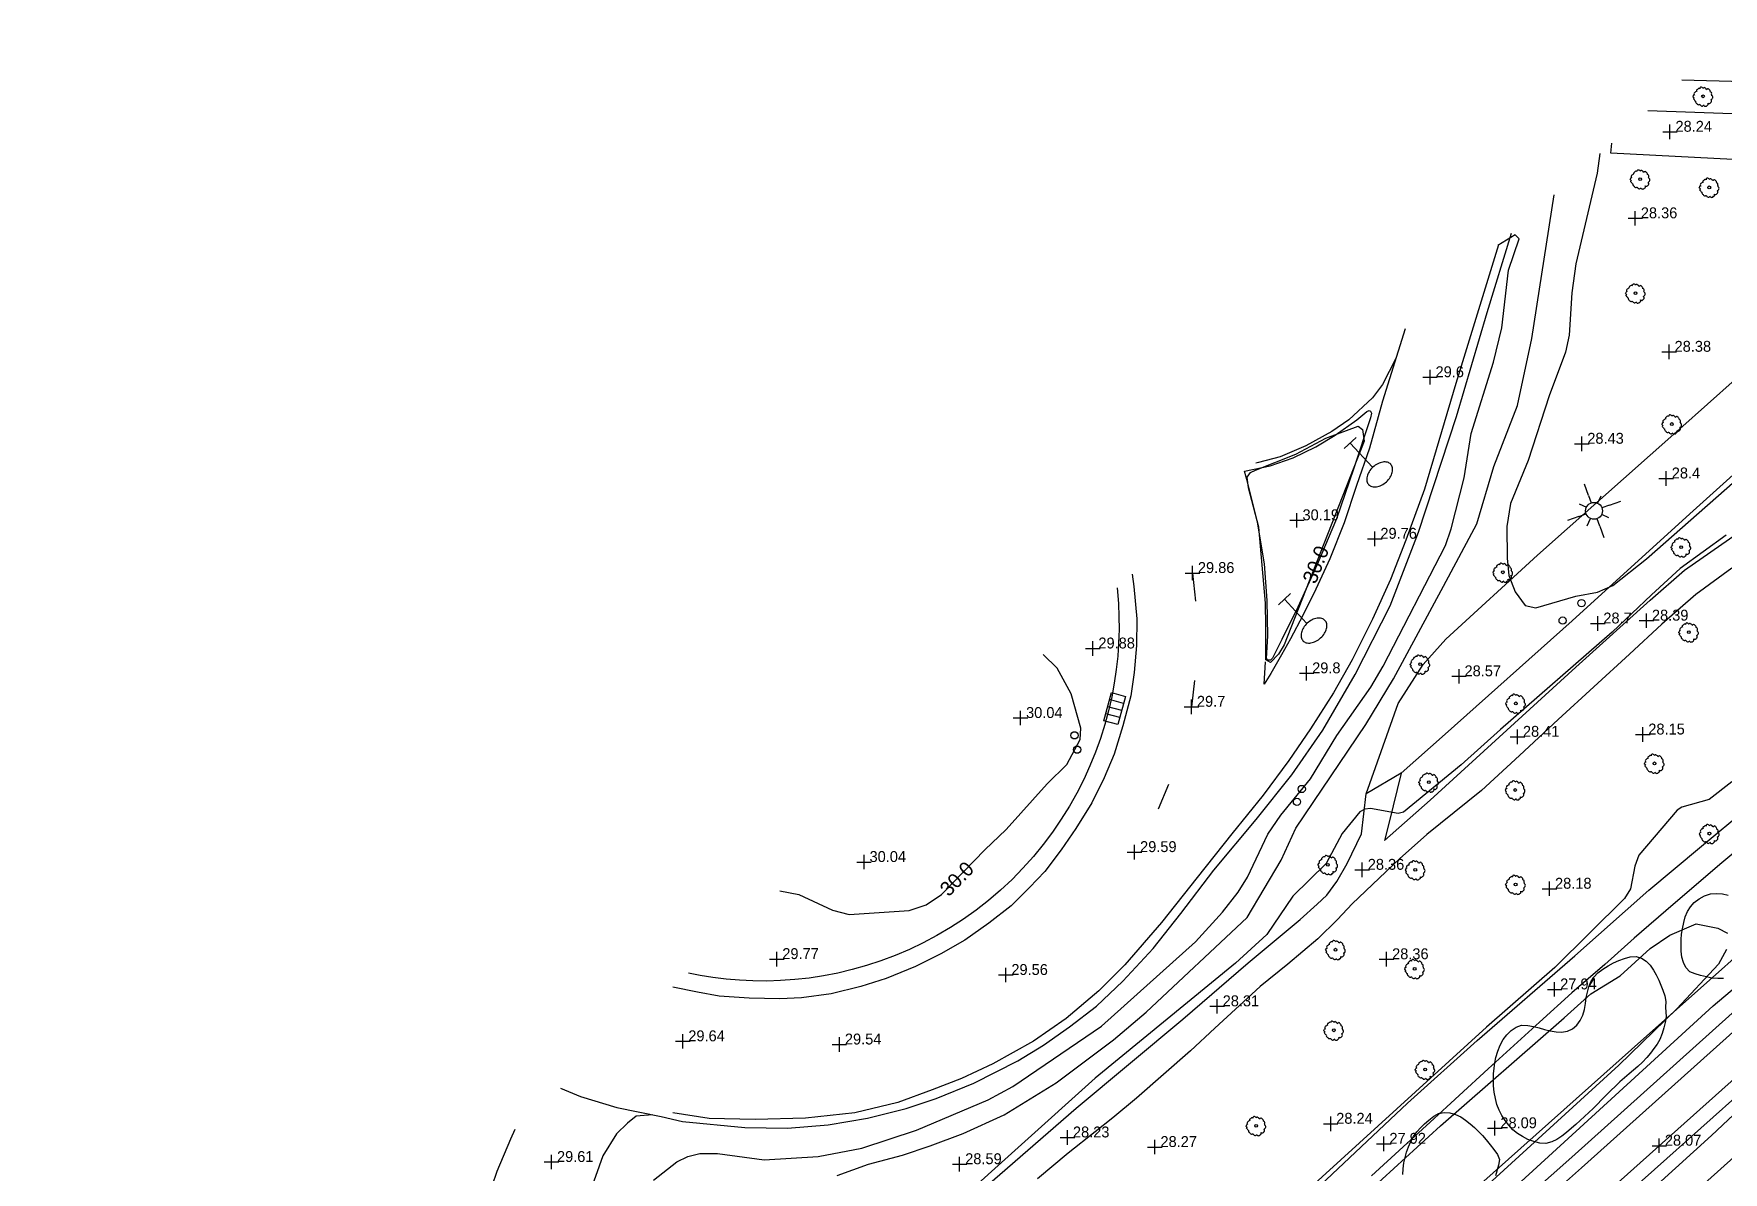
# Model space of a CAD drawing. Extents: x 471511 to 473316, y 4381952 to 4383346.
# Drawn here: x 471870.6 to 471986.8, y 4382376.2 to 4382454.5 of the extents above; entities that cross this region are included whole.
import ezdxf
from ezdxf.enums import TextEntityAlignment as Align

# ---------------------------------------------------------------- set-up
doc = ezdxf.new("R2010")
doc.units = 0
doc.header["$LTSCALE"] = 4
doc.header["$MEASUREMENT"] = 0
doc.header["$PDMODE"] = 2
doc.header["$PDSIZE"] = 0.5
doc.layers.get('0').update_dxf_attribs({"linetype": 'CONTINUOUS'})
for name, color, linetype in [('100', 31, 'CONTINUOUS'), ('101', 34, 'CONTINUOUS'), ('200', 242, 'CONTINUOUS'), ('206', 252, 'CONTINUOUS'), ('222', 7, 'CONTINUOUS'), ('290', 253, 'CONTINUOUS'), ('410', 201, 'CONTINUOUS'), ('411', 12, 'CONTINUOUS'), ('505', 60, 'CONTINUOUS'), ('7101', 7, 'CONTINUOUS'), ('7107', 41, 'CONTINUOUS'), ('7400', 2, 'CONTINUOUS'), ('7403', 1, 'CONTINUOUS'), ('7435', 7, 'CONTINUOUS'), ('7440', 7, 'CONTINUOUS'), ('7515', 53, 'CONTINUOUS')]:
    doc.layers.add(name, color=color, linetype=linetype)

# ---------------------------------------------------------------- blocks, each defined once
blk = doc.blocks.new('ARBOL')
at = {"color": 3}
for p, q in [((-1.26, 0.07), (-1.27, -0.01)), ((-1.23, 0.15), (-1.26, 0.07)), ((-1.17, 0.24), (-1.23, 0.15)), ((-1.18, 0.48), (-1.21, 0.39)), ((-1.21, 0.39), (-1.2, 0.31)), ((-1.2, 0.31), (-1.16, 0.22)), ((-1.11, 0.55), (-1.18, 0.48)), ((-1.03, 0.59), (-1.11, 0.55)), ((-1.01, 0.67), (-1.03, 0.59)), ((-0.96, 0.76), (-1.01, 0.67)), ((-0.92, 0.97), (-0.96, 0.88)), ((-0.96, 0.88), (-0.96, 0.7)), ((-0.85, 1.04), (-0.92, 0.97)), ((-0.77, 1.08), (-0.85, 1.04)), ((-0.7, 1.09), (-0.77, 1.08)), ((-0.5, 1.09), (-0.7, 1.09)), ((-0.49, 1.11), (-0.5, 1.08)), ((-0.46, 1.23), (-0.49, 1.11)), ((-0.38, 1.32), (-0.46, 1.23)), ((-0.31, 1.35), (-0.38, 1.32)), ((-0.23, 1.36), (-0.31, 1.35)), ((-0.11, 1.36), (-0.23, 1.36)), ((0, 1.35), (-0.11, 1.36)), ((0.07, 1.26), (0, 1.35)), ((0.12, 1.18), (0.07, 1.26)), ((0.17, 1.25), (0.12, 1.16)), ((0.12, 1.16), (0.12, 1.16)), ((0.24, 1.31), (0.17, 1.25)), ((0.32, 1.32), (0.24, 1.31)), ((0.39, 1.31), (0.32, 1.32)), ((0.55, 1.31), (0.39, 1.31)), ((0.62, 1.26), (0.55, 1.31)), ((0.7, 1.22), (0.62, 1.26)), ((0.76, 1.14), (0.7, 1.22)), ((0.77, 0.97), (0.7, 0.98)), ((0.77, 1.05), (0.76, 1.14)), ((0.77, 0.97), (0.77, 1.05)), ((0.86, 0.95), (0.77, 0.97)), ((0.96, 0.93), (0.86, 0.95)), ((1.03, 0.87), (0.96, 0.93)), ((1.07, 0.79), (1.03, 0.87)), ((1.08, 0.7), (1.07, 0.79)), ((1.1, 0.49), (1.07, 0.51)), ((1.08, 0.6), (1.08, 0.7)), ((1.09, 0.52), (1.08, 0.6)), ((1.17, 0.48), (1.1, 0.49)), ((1.25, 0.41), (1.17, 0.48)), ((1.29, 0.32), (1.25, 0.41)), ((1.3, 0.24), (1.29, 0.32)), ((1.3, 0.15), (1.3, 0.24)), ((1.31, 0.06), (1.3, 0.15)), ((1.31, -0.03), (1.31, 0.06)), ((-1.27, -0.01), (-1.26, -0.13)), ((-1.26, -0.13), (-1.26, -0.21)), ((-1.26, -0.21), (-1.23, -0.3)), ((-1.23, -0.3), (-1.16, -0.32)), ((-1.16, -0.32), (-1.08, -0.34)), ((-1.08, -0.34), (-1.01, -0.35)), ((-1.01, -0.35), (-0.95, -0.35)), ((-0.96, -0.38), (-1.01, -0.49)), ((-1.01, -0.49), (-1, -0.58)), ((-1, -0.58), (-0.96, -0.66)), ((-0.96, -0.66), (-0.96, -0.74)), ((-0.96, -0.74), (-0.88, -0.8)), ((-0.88, -0.8), (-0.8, -0.81)), ((-0.8, -0.81), (-0.72, -0.81)), ((-0.76, -0.81), (-0.75, -0.9)), ((-0.75, -0.9), (-0.73, -0.98)), ((-0.73, -0.98), (-0.68, -1.07)), ((-0.68, -1.07), (-0.61, -1.15)), ((-0.61, -1.15), (-0.53, -1.14)), ((-0.53, -1.14), (-0.45, -1.12)), ((-0.45, -1.12), (-0.37, -1.07)), ((-0.37, -1.05), (-0.37, -1.15)), ((-0.37, -1.15), (-0.27, -1.21)), ((-0.27, -1.21), (-0.19, -1.22)), ((-0.19, -1.22), (-0.07, -1.22)), ((-0.07, -1.22), (0.01, -1.25)), ((0.01, -1.25), (0.08, -1.22)), ((0.08, -1.22), (0.16, -1.16)), ((0.16, -1.16), (0.18, -1.08)), ((0.18, -1.11), (0.25, -1.15)), ((0.25, -1.15), (0.32, -1.16)), ((0.32, -1.16), (0.4, -1.16)), ((0.4, -1.16), (0.47, -1.18)), ((0.47, -1.18), (0.55, -1.16)), ((0.55, -1.16), (0.62, -1.14)), ((0.62, -1.14), (0.7, -1.09)), ((0.7, -1.09), (0.75, -0.93)), ((0.78, -0.99), (0.74, -0.96)), ((0.85, -0.98), (0.78, -0.99)), ((0.93, -0.93), (0.85, -0.98)), ((1.02, -0.92), (0.93, -0.93)), ((1.06, -0.69), (0.98, -0.69)), ((1.06, -0.85), (1.02, -0.92)), ((1.03, -0.69), (1.05, -0.77)), ((1.05, -0.77), (1.06, -0.85)), ((1.13, -0.65), (1.06, -0.69)), ((1.2, -0.61), (1.13, -0.65)), ((1.2, -0.21), (1.27, -0.14)), ((1.2, -0.6), (1.21, -0.59)), ((1.22, -0.31), (1.21, -0.23)), ((1.21, -0.41), (1.22, -0.31)), ((1.21, -0.51), (1.21, -0.41)), ((1.21, -0.59), (1.21, -0.51)), ((1.27, -0.14), (1.31, -0.03))]:
    blk.add_line(p, q, dxfattribs=at)
at = {"color": 25}
blk.add_circle((0, 0), 0.19, dxfattribs=at)
blk = doc.blocks.new('FAROLA')
at = {"color": 7}
for p, q in [((0.43, 1.04), (0.75, 1.8)), ((-1.04, 0.43), (-1.8, 0.75)), ((-1.04, 0.43), (-0.54, 0.22)), ((-0.43, 1.04), (-0.22, 0.54)), ((0.43, 1.04), (0.22, 0.54)), ((1.04, 0.43), (0.54, 0.22)), ((-1.04, -0.43), (-0.54, -0.22)), ((-0.43, -1.04), (-0.75, -1.8)), ((-0.43, -1.04), (-0.22, -0.54)), ((0.43, -1.04), (0.22, -0.54)), ((1.04, -0.43), (0.54, -0.22)), ((1.04, -0.43), (1.8, -0.75))]:
    blk.add_line(p, q, dxfattribs=at)
blk.add_circle((0, 0), 0.58, dxfattribs=at)
blk = doc.blocks.new('MOJON')
blk.add_circle((0, 0), 0.25)
blk = doc.blocks.new('REJILLA')
at = {"color": 7}
for p, q in [((-0.5, 0.5), (-0.5, -0.5)), ((0.01, 0.5), (0.01, -0.5)), ((0.51, 0.5), (0.51, -0.5))]:
    blk.add_line(p, q, dxfattribs=at)
blk.add_lwpolyline([(-1, -0.5), (-1, 0.5), (1, 0.5), (1, -0.5)], close=True, dxfattribs=at)
blk = doc.blocks.new('STRAFIC')
at = {"color": 1}
blk.add_lwpolyline([(-0.03, 3.64, 0.07), (-0.44, 3.59, 0.08), (-0.76, 3.44, 0.11), (-0.99, 3.21, 0.14), (-1.06, 2.96, 0.14), (-0.99, 2.71, 0.11), (-0.76, 2.48, 0.08), (-0.44, 2.33, 0.07), (-0.03, 2.28, 0.07), (0.38, 2.33, 0.08), (0.7, 2.48, 0.11), (0.93, 2.71, 0.14), (1, 2.96, 0.14), (0.93, 3.21, 0.11), (0.7, 3.44, 0.08), (0.38, 3.59, 0.07)], format="xyb", close=True, dxfattribs=at)
for points in [[(0, 0), (0, 2.25)], [(-0.56, 0), (0.56, 0)]]:
    blk.add_lwpolyline(points, dxfattribs=at)
blk = doc.blocks.new('COTA')
at = {"color": 7}
blk.add_point((0, 0), dxfattribs=at)

msp = doc.modelspace()

# ---------------------------------------------------------------- linework, layer by layer
at = {"layer": '100'}
for points, elevation in [([(471978.324, 4382446.29), (471978.127, 4382444.935), (471976.667, 4382438.705), (471976.385, 4382436.71), (471976.2, 4382433.798), (471975.949, 4382432.624), (471974.823, 4382429.62), (471973.4, 4382425.187), (471972.169, 4382422.227), (471971.925, 4382420.642), (471971.933, 4382418.467), (471972.067, 4382417.268), (471972.485, 4382416.149), (471973.181, 4382415.219), (471973.927, 4382415.059), (471976.662, 4382415.845), (471978.164, 4382416.131), (471979.222, 4382416.577), (471981.518, 4382418.408), (471989.909, 4382425.809)], 28.5), ([(471925.851, 4382375.992), (471928.014, 4382376.781), (471930.361, 4382377.399), (471932.246, 4382378.049), (471934.533, 4382378.897), (471937.352, 4382380.178), (471940.932, 4382382.373), (471944.861, 4382385.34), (471947.118, 4382387.248), (471954.06, 4382393.744), (471956.395, 4382397.696), (471957.398, 4382399.887), (471962.22, 4382407.017), (471964.128, 4382410.172), (471967.57, 4382416.531), (471969.853, 4382420.818), (471971.016, 4382424.761), (471972.644, 4382428.967), (471973.65, 4382433.575), (471975.179, 4382443.462)], 29), ([(471913.222, 4382375.686), (471914.825, 4382376.952), (471915.584, 4382377.315), (471916.408, 4382377.513), (471917.618, 4382377.518), (471920.844, 4382377.079), (471924.557, 4382377.299), (471927.547, 4382377.878), (471931.323, 4382379.111), (471936.242, 4382381.201), (471937.941, 4382382.133), (471944.04, 4382386.275), (471950.501, 4382392.083), (471952.355, 4382394.105), (471953.434, 4382395.48), (471954.081, 4382396.521), (471955.478, 4382399.487), (471956.38, 4382400.796), (471958.422, 4382403.281), (471960.223, 4382406.261), (471962.565, 4382409.588), (471963.404, 4382411.03), (471967.7, 4382419.346), (471968.099, 4382420.478), (471968.991, 4382423.994), (471969.475, 4382427.045), (471971.002, 4382431.955), (471971.585, 4382434.318), (471972.044, 4382438.274), (471972.771, 4382440.437), (471972.5, 4382440.7), (471971.295, 4382439.97)], 29.5), ([(471987.008, 4382420.053), (471983.845, 4382417.749), (471981.872, 4382415.95), (471979.162, 4382413.381), (471971.478, 4382406.682), (471968.79, 4382404.252), (471964.814, 4382400.99), (471964.445, 4382400.911), (471962.533, 4382401.246), (471962.151, 4382401.206), (471961.82, 4382401.011), (471960.593, 4382399.52), (471959.484, 4382397.46), (471957.2, 4382395.215), (471955.416, 4382392.575), (471953.249, 4382390.599), (471943.61, 4382382.706), (471933.708, 4382373.79)], 28.5), ([(471987.401, 4382403.083), (471985.842, 4382401.876), (471983.962, 4382401.334), (471983.628, 4382401.125), (471981.01, 4382398.04), (471980.724, 4382397.279), (471980.429, 4382395.717), (471980.01, 4382395.063), (471975.221, 4382390.31), (471970.525, 4382386.216), (471951.764, 4382369.134)], 28), ([(471957.73, 4382370.62), (471967.348, 4382379.427), (471975.87, 4382386.847), (471977.703, 4382388.49), (471979.713, 4382389.726), (471981.791, 4382391.614), (471983.132, 4382392.54), (471984.951, 4382393.304), (471986.433, 4382393.021), (471987.106, 4382392.682)], 28), ([(471987.033, 4382391.555), (471986.475, 4382390.545), (471983.619, 4382387.462), (471979.624, 4382383.595), (471964.34, 4382369.624), (471962.324, 4382368.003), (471959.376, 4382365.35), (471951.137, 4382357.93), (471939.056, 4382347.41), (471936.089, 4382344.601), (471936.12, 4382344.204), (471936.336, 4382343.891), (471936.712, 4382343.802), (471937.758, 4382344.311), (471943.696, 4382349.643), (471946.877, 4382352.139), (471952.657, 4382357.473), (471962.195, 4382366.221), (471972.904, 4382375.586), (471986.111, 4382387.678), (471989.89, 4382390.859)], 28), ([(471988.282, 4382380.916), (471985.998, 4382378.763), (471977.338, 4382370.899)], 28)]:
    msp.add_lwpolyline(points, dxfattribs=dict(at, elevation=elevation))
at = {"layer": '101', "elevation": 30}
msp.add_lwpolyline([(471957.411, 4382425.615), (471959.479, 4382426.724), (471961.688, 4382427.535), (471962.005, 4382427.307), (471962.111, 4382426.507), (471956.611, 4382412.504), (471956.219, 4382411.851), (471955.665, 4382411.294), (471955.338, 4382411.478), (471955.335, 4382413.792), (471955.332, 4382415.368), (471954.869, 4382420.588), (471954.152, 4382423.293), (471954.072, 4382424.044), (471954.284, 4382424.354), (471954.625, 4382424.526)], close=True, dxfattribs=at)
msp.add_lwpolyline([(471921.918, 4382395.572), (471923.224, 4382395.338), (471925.539, 4382394.263), (471926.696, 4382393.946), (471930.824, 4382394.22), (471931.981, 4382394.625), (471933.029, 4382395.326), (471936.02, 4382398.405), (471937.487, 4382399.795), (471940.304, 4382402.954), (471941.665, 4382404.278), (471942.564, 4382405.983), (471942.629, 4382406.781), (471941.959, 4382409.131), (471940.983, 4382410.903), (471940.02, 4382411.849)], dxfattribs=at)
at = {"layer": '200'}
msp.add_polyline3d([(471906.831, 4382382.007, 29.809), (471908.2, 4382381.443, 29.809), (471910.702, 4382380.679, 29.794), (471913.744, 4382380.052, 29.838), (471915.228, 4382379.72, 29.867), (471919.519, 4382379.301, 29.86), (471922.45, 4382379.268, 29.816), (471925.246, 4382379.484, 29.845), (471927.952, 4382379.951, 29.845), (471930.605, 4382380.615, 29.874), (471932.676, 4382381.294, 29.925), (471935.255, 4382382.347, 29.896), (471938.278, 4382383.9, 29.91), (471940.042, 4382384.974, 29.91), (471941.843, 4382386.221, 29.954), (471943.69, 4382387.656, 30.026), (471945.515, 4382389.359, 29.997), (471947.6, 4382391.615, 29.997), (471949.49, 4382394.034, 30.041), (471951.763, 4382396.997, 30.041), (471954.681, 4382400.482, 30.055), (471957.127, 4382403.564, 29.91), (471959.266, 4382406.645, 30.012), (471961.492, 4382410.462, 29.896), (471963.891, 4382415.197, 29.867), (471965.855, 4382420.26, 29.91), (471968.451, 4382428.215, 29.794), (471970.567, 4382435.351, 29.504), (471972.247, 4382440.826, 29.352)], dxfattribs=at)
at = {"layer": '206'}
for points in [[(471964.664, 4382403.687, 28.601), (471963.828, 4382400.299, 28.543), (471963.502, 4382399.037, 28.427), (471966.658, 4382401.822, 28.405), (471976.656, 4382410.961, 28.507), (471981.784, 4382415.586, 28.521), (471984.144, 4382417.643, 28.492), (471990.094, 4382421.795, 28.521), (471994.289, 4382423.953, 28.405), (472000.101, 4382426.621, 28.173), (472002.5, 4382427.908, 28.231), (472004.449, 4382429.384, 28.231), (472006.004, 4382430.799, 28.246), (472008.126, 4382432.955, 28.246), (472008.927, 4382434.126, 28.181), (472009.427, 4382435.891, 28.079), (472009.787, 4382438.015, 28.079), (472009.774, 4382441.067, 28.065), (472009.574, 4382442.304, 28.065), (472009.022, 4382443.4, 28.09)], [(471987.405, 4382417.78, 28.294), (471984.922, 4382415.967, 28.323), (471982.589, 4382413.923, 28.272), (471980.366, 4382411.864, 28.402), (471975.461, 4382407.373, 28.533), (471972.803, 4382404.885, 28.489), (471970.168, 4382402.473, 28.446), (471966.414, 4382399.454, 28.373), (471964.546, 4382397.789, 28.373), (471961.287, 4382394.686, 28.257), (471960.282, 4382393.603, 28.257), (471958.913, 4382392.276, 28.272), (471956.864, 4382390.539, 28.272), (471954.95, 4382389.008, 28.272), (471951.827, 4382386.128, 28.236), (471950.173, 4382384.568, 28.192), (471946.438, 4382381.329, 28.192), (471944.826, 4382379.963, 28.214), (471943.605, 4382378.999, 28.265), (471941.739, 4382377.534, 28.279), (471939.634, 4382375.777, 28.279)], [(471933.718, 4382373.173, 28.307), (471942.304, 4382380.624, 28.285), (471949.636, 4382386.761, 28.416), (471954.129, 4382390.62, 28.379), (471957.709, 4382393.618, 28.35), (471958.873, 4382394.661, 28.35), (471959.539, 4382395.29, 28.35), (471960.227, 4382396.225, 28.35), (471960.93, 4382397.469, 28.35), (471961.928, 4382399.497, 28.575), (471962.246, 4382402.247, 28.543)], [(471957.905, 4382374.205, 28.018), (471965.087, 4382380.982, 28.105), (471969.884, 4382385.296, 28.033), (471976.588, 4382391.118, 27.989), (471981.678, 4382395.631, 27.989), (471985.173, 4382398.552, 27.989), (471988.545, 4382401.346, 27.989)], [(471988.473, 4382398.966, 27.989), (471986.717, 4382397.517, 28.105), (471983.373, 4382394.65, 27.975), (471980.686, 4382392.32, 27.982), (471978.651, 4382390.512, 28.069), (471976.385, 4382388.572, 28.054), (471974.162, 4382386.552, 28.011), (471972.653, 4382385.17, 28.011), (471970.646, 4382383.34, 28.025), (471966.651, 4382379.676, 27.924), (471964.8, 4382377.98, 27.96), (471962.615, 4382375.98, 28.134)], [(471901.776, 4382374.281, 29.533), (471902.47, 4382376.302, 29.707), (471903.412, 4382378.522, 29.707), (471903.703, 4382379.194, 29.72)], [(471913.154, 4382380.173, 29.829), (471912.028, 4382380.094, 29.945), (471911.445, 4382379.598, 29.945), (471910.685, 4382378.861, 29.902), (471909.748, 4382377.353, 29.916), (471908.247, 4382373.154, 29.829)]]:
    msp.add_polyline3d(points, dxfattribs=at)
at = {"layer": '222'}
for points in [[(472026.617, 4382422.155, 27.946), (472014.5, 4382411.313, 27.82), (472006.597, 4382404.231, 27.893), (471998.172, 4382396.727, 28.067), (471989.678, 4382389.181, 28.009), (471976.382, 4382377.267, 27.98), (471963.802, 4382366.097, 28.081), (471946.466, 4382350.584, 28.183), (471938.539, 4382343.535, 28.125), (471929.043, 4382335.033, 28.255), (471919.344, 4382326.44, 28.313), (471907.308, 4382315.694, 28.371), (471898.933, 4382308.297, 28.371), (471889.992, 4382300.266, 28.4), (471881.316, 4382292.546, 28.502), (471872.289, 4382284.513, 28.516), (471860.568, 4382274.137, 28.55)], [(472027.281, 4382421.408, 27.946), (472015.167, 4382410.568, 27.82), (472007.263, 4382403.486, 27.893), (471998.837, 4382395.98, 28.067), (471990.343, 4382388.435, 28.008), (471977.048, 4382376.521, 27.98), (471964.467, 4382365.35, 28.081), (471947.132, 4382349.838, 28.183), (471939.204, 4382342.788, 28.125), (471929.708, 4382334.287, 28.255), (471920.009, 4382325.693, 28.313), (471907.972, 4382314.946, 28.371), (471899.598, 4382307.55, 28.371), (471890.659, 4382299.52, 28.4), (471881.981, 4382291.799, 28.502), (471872.953, 4382283.765, 28.516), (471861.243, 4382273.399, 28.55)], [(471862.967, 4382271.517, 28.545), (471870.131, 4382277.922, 28.574), (471885.612, 4382291.695, 28.589), (471899.159, 4382303.842, 28.444), (471914.989, 4382317.918, 28.407), (471929.546, 4382330.837, 28.313), (471945.497, 4382345.039, 28.19), (471959.869, 4382357.966, 28.154), (471975.03, 4382371.468, 28.096), (471987.781, 4382382.849, 28.052), (472000.768, 4382394.458, 27.987), (472014.478, 4382406.608, 27.929), (472029.172, 4382419.671, 27.841)], [(471863.642, 4382270.779, 28.545), (471870.796, 4382277.176, 28.574), (471886.279, 4382290.949, 28.589), (471899.825, 4382303.096, 28.444), (471915.653, 4382317.171, 28.407), (471930.211, 4382330.09, 28.313), (471946.164, 4382344.294, 28.19), (471960.536, 4382357.221, 28.154), (471975.695, 4382370.722, 28.096), (471988.447, 4382382.103, 28.052), (472001.433, 4382393.711, 27.987), (472015.144, 4382405.862, 27.929), (472029.84, 4382418.928, 27.841)]]:
    msp.add_polyline3d(points, dxfattribs=at)
at = {"layer": '290'}
for points in [[(471971.354, 4382440.023, 29.4), (471968.412, 4382430.48, 29.678), (471966.248, 4382423.211, 29.751), (471964.984, 4382419.698, 29.736), (471963.923, 4382417.005, 29.794), (471962.679, 4382414.273, 29.838), (471961.278, 4382411.469, 29.831), (471959.99, 4382409.2, 29.838), (471958.413, 4382406.723, 29.881), (471956.92, 4382404.551, 29.881), (471955.154, 4382402.153, 29.896), (471953.01, 4382399.509, 29.91), (471950.612, 4382396.509, 29.939), (471948.167, 4382393.404, 30.012), (471945.644, 4382390.482, 30.055), (471943.851, 4382388.709, 30.012), (471941.608, 4382386.803, 29.91), (471939.367, 4382385.254, 29.91), (471936.566, 4382383.679, 29.91), (471934.401, 4382382.672, 29.91), (471932.388, 4382381.896, 29.91), (471930.025, 4382381.029, 29.881), (471927.084, 4382380.308, 29.809), (471923.671, 4382379.942, 29.881), (471920.228, 4382379.853, 29.867), (471917.047, 4382379.926, 29.867), (471914.549, 4382380.305, 29.852)], [(471964.927, 4382434.244, 29.626), (471963.371, 4382429.268, 29.671), (471962.471, 4382426.03, 29.772), (471961.576, 4382423.455, 29.83), (471960.734, 4382420.889, 29.816), (471959.743, 4382418.418, 29.917), (471958.775, 4382416.333, 29.917), (471957.887, 4382414.522, 29.917), (471957.053, 4382412.907, 29.946), (471956.427, 4382411.816, 29.946), (471955.686, 4382410.534, 29.946), (471955.232, 4382409.809, 29.946), (471955.331, 4382411.323, 29.946)], [(471964.289, 4382432.202, 29.644), (471963.366, 4382430.413, 29.615), (471962.685, 4382429.496, 29.688), (471961.064, 4382427.989, 29.804), (471959.891, 4382427.17, 29.789), (471958.092, 4382426.185, 29.789), (471956.32, 4382425.425, 29.891), (471954.849, 4382425.037, 29.992), (471954.646, 4382425, 29.981)], [(471950.294, 4382417.443, 29.862), (471950.514, 4382415.517, 29.833)], [(471946.158, 4382417.368, 29.672), (471946.265, 4382416.524, 29.695), (471946.482, 4382414.293, 29.768), (471946.452, 4382412.455, 29.768), (471946.289, 4382410.604, 29.739), (471946.051, 4382408.997, 29.739), (471945.518, 4382406.935, 29.637), (471944.909, 4382404.993, 29.724), (471944.219, 4382403.359, 29.782), (471943.374, 4382401.646, 29.681), (471942.278, 4382399.86, 29.637), (471941.275, 4382398.4, 29.666), (471940.153, 4382396.917, 29.608), (471939.088, 4382395.803, 29.608), (471937.82, 4382394.56, 29.594), (471936.298, 4382393.349, 29.55), (471934.632, 4382392.194, 29.55), (471932.997, 4382391.247, 29.55), (471931.242, 4382390.383, 29.579), (471929.225, 4382389.549, 29.579), (471927.482, 4382388.998, 29.521), (471925.44, 4382388.498, 29.521), (471923.405, 4382388.22, 29.521), (471921.91, 4382388.159, 29.536), (471919.815, 4382388.199, 29.608), (471917.748, 4382388.344, 29.536), (471916.257, 4382388.616, 29.536), (471914.558, 4382388.955, 29.536)], [(471950.439, 4382410.048, 29.739), (471950.226, 4382408.244, 29.695)], [(471948.661, 4382402.889, 29.579), (471947.937, 4382401.208, 29.637)]]:
    msp.add_polyline3d(points, dxfattribs=at)
at = {"layer": '410'}
for points in [[(471832.783, 4382239.139, 28.187), (471854.402, 4382258.451, 28.376), (471865.669, 4382268.565, 28.33), (471875.828, 4382277.66, 29.398), (471887.995, 4382288.421, 29.238), (471901.148, 4382300.278, 29.072), (471909.554, 4382307.689, 29.086), (471920.277, 4382317.22, 29.086), (471934.284, 4382329.82, 28.97), (471950.496, 4382344.269, 28.405), (471963.191, 4382355.495, 28.238), (471979.266, 4382369.841, 28.238), (471992.011, 4382381.279, 28.252), (472001.123, 4382389.494, 28.173), (472009.617, 4382396.915, 28.173), (472022.444, 4382408.47, 28.013), (472031.833, 4382416.803, 27.783), (472034.557, 4382419.235, 28.234), (472048.875, 4382432.009, 28.129), (472063.676, 4382445.194, 28.099), (472077.363, 4382457.361, 28.369), (472094.438, 4382472.731, 28.639), (472107.295, 4382484.077, 28.864), (472117.765, 4382493.495, 28.954)], [(472026.155, 4382425.329, 28.57), (472015.229, 4382415.636, 28.564), (472004.588, 4382406.155, 28.811), (471993.546, 4382396.262, 28.651), (471980.487, 4382384.673, 28.912), (471968.24, 4382373.738, 28.977), (471949.066, 4382356.558, 28.948), (471938.475, 4382347.085, 29.101), (471926.911, 4382336.744, 29.115), (471914.537, 4382325.813, 29.304), (471905.347, 4382317.6, 29.304), (471897.125, 4382310.127, 29.101), (471886.079, 4382300.298, 29.267), (471873.917, 4382289.364, 29.26), (471858.89, 4382275.969, 29.231), (471842.734, 4382261.726, 29.43), (471822.25, 4382243.239, 29.35), (471796.771, 4382220.512, 29.278)]]:
    msp.add_polyline3d(points, dxfattribs=at)
at = {"layer": '411'}
for points in [[(472025.936, 4382458.424, 27.961), (472008.736, 4382443.115, 28.198), (472004.037, 4382438.955, 28.13), (471994.341, 4382430.356, 28.376), (471984.502, 4382421.51, 28.681), (471976.421, 4382414.15, 28.681), (471967.681, 4382406.349, 28.645), (471964.664, 4382403.687, 28.601), (471962.246, 4382402.247, 28.543), (471964.438, 4382408.463, 28.659), (471966.164, 4382411.157, 28.674), (471967.737, 4382412.883, 28.674), (471974.04, 4382418.67, 28.587), (471983.814, 4382427.352, 28.543), (471993.335, 4382435.853, 28.543), (472003.42, 4382445.071, 28.166), (471979.078, 4382446.315, 28.311), (471979.136, 4382447.02, 28.331)], [(471981.61, 4382449.245, 28.376), (472003.588, 4382448.474, 28.159), (472003.552, 4382450.812, 28.057), (471983.949, 4382451.348, 28.271)], [(471945.116, 4382416.431, 29.726), (471945.144, 4382416.175, 29.726), (471945.21, 4382415.318, 29.728), (471945.245, 4382414.444, 29.73), (471945.25, 4382413.555, 29.732), (471945.221, 4382412.651, 29.733), (471945.157, 4382411.734, 29.735), (471945.058, 4382410.806, 29.736), (471944.921, 4382409.869, 29.737), (471944.745, 4382408.924, 29.738), (471944.529, 4382407.974, 29.739), (471944.272, 4382407.022, 29.74), (471943.973, 4382406.07, 29.74), (471943.631, 4382405.12, 29.74), (471943.246, 4382404.175, 29.74), (471942.818, 4382403.238, 29.74), (471942.347, 4382402.311, 29.739), (471941.833, 4382401.399, 29.739), (471941.276, 4382400.502, 29.738), (471940.677, 4382399.626, 29.736), (471940.037, 4382398.772, 29.735), (471939.358, 4382397.942, 29.733), (471938.64, 4382397.141, 29.731), (471937.886, 4382396.37, 29.729), (471937.098, 4382395.632, 29.726), (471936.278, 4382394.929, 29.724), (471935.428, 4382394.264, 29.721), (471934.551, 4382393.637, 29.718), (471933.649, 4382393.051, 29.714), (471932.726, 4382392.506, 29.711), (471931.783, 4382392.005, 29.707), (471930.825, 4382391.547, 29.703), (471929.855, 4382391.134, 29.699), (471928.874, 4382390.766, 29.695), (471927.886, 4382390.442, 29.691), (471926.895, 4382390.163, 29.687), (471925.902, 4382389.927, 29.682), (471924.911, 4382389.735, 29.678), (471923.924, 4382389.586, 29.673), (471922.943, 4382389.477, 29.669), (471921.972, 4382389.409, 29.664), (471921.012, 4382389.38, 29.659), (471920.064, 4382389.388, 29.655), (471919.132, 4382389.432, 29.65), (471918.216, 4382389.51, 29.645), (471917.319, 4382389.62, 29.641), (471916.44, 4382389.76, 29.636), (471915.631, 4382389.92, 29.632)]]:
    msp.add_polyline3d(points, dxfattribs=at)
msp.add_polyline3d([(471953.867, 4382424.439, 30.062), (471955.637, 4382424.821, 30.106), (471957.224, 4382425.361, 30.048), (471958.794, 4382426.118, 30.033), (471960.111, 4382426.922, 30.033), (471961.596, 4382427.987, 29.975), (471962.289, 4382428.545, 29.961), (471962.45, 4382428.622, 29.961), (471962.541, 4382428.586, 29.961), (471962.61, 4382428.444, 29.961), (471962.541, 4382428.121, 29.961), (471961.384, 4382424.59, 29.917), (471960.207, 4382421.165, 29.975), (471958.871, 4382418.019, 29.975), (471957.547, 4382415.104, 30.048), (471956.454, 4382412.881, 30.048), (471955.809, 4382411.586, 30.062), (471955.656, 4382411.454, 30.062), (471955.478, 4382411.45, 30.062), (471955.396, 4382411.556, 30.062), (471955.481, 4382413.128, 29.99), (471955.448, 4382415.542, 30.062), (471955.245, 4382418.071, 30.048), (471954.781, 4382420.943, 30.019), (471954.102, 4382423.633, 30.062)], close=True, dxfattribs=at)
at = {"layer": '505'}
for points in [[(471986.826, 4382389.554, 30.479), (471986.43, 4382389.547, 30.464), (471986.032, 4382389.585, 30.435), (471985.647, 4382389.659, 30.421), (471985.252, 4382389.753, 30.421), (471984.869, 4382389.875, 30.421), (471984.504, 4382390.02, 30.421), (471984.226, 4382390.311, 30.421), (471984.072, 4382390.665, 30.421), (471983.969, 4382391.031, 30.421), (471983.916, 4382391.427, 30.421), (471983.904, 4382391.85, 30.421), (471983.913, 4382392.225, 30.421), (471983.945, 4382392.603, 30.421), (471983.998, 4382392.976, 30.421), (471984.087, 4382393.399, 30.421), (471984.196, 4382393.792, 30.421), (471984.351, 4382394.154, 30.421), (471984.557, 4382394.487, 30.421), (471984.815, 4382394.776, 30.421), (471985.155, 4382395.034, 30.421), (471985.521, 4382395.234, 30.421), (471985.919, 4382395.37, 30.421), (471986.34, 4382395.399, 30.421), (471986.763, 4382395.369, 30.421), (471987.145, 4382395.281, 30.421)], [(471964.771, 4382376.061, 30.493), (471964.789, 4382376.452, 30.493), (471964.845, 4382376.868, 30.493), (471964.918, 4382377.236, 30.493), (471965.023, 4382377.607, 30.493), (471965.157, 4382377.973, 30.493), (471965.318, 4382378.333, 30.493), (471965.513, 4382378.678, 30.493), (471965.735, 4382378.997, 30.493), (471965.986, 4382379.293, 30.493), (471966.268, 4382379.559, 30.493), (471966.566, 4382379.801, 30.493), (471966.903, 4382380.075, 30.493), (471967.231, 4382380.266, 30.493), (471967.613, 4382380.338, 30.493), (471968.01, 4382380.306, 30.493), (471968.387, 4382380.203, 30.493), (471968.763, 4382380.029, 30.493), (471969.088, 4382379.801, 30.493), (471969.388, 4382379.549, 30.493), (471969.692, 4382379.301, 30.493), (471969.967, 4382379.039, 30.493), (471970.245, 4382378.748, 30.493), (471970.511, 4382378.45, 30.493), (471970.771, 4382378.123, 30.493), (471971.031, 4382377.788, 30.493), (471971.269, 4382377.453, 30.493), (471971.42, 4382377.093, 30.493), (471971.343, 4382376.717, 30.493), (471971.139, 4382375.98, 30.493)]]:
    msp.add_polyline3d(points, dxfattribs=at)
msp.add_polyline3d([(471982.873, 4382386.909, 30.493), (471982.823, 4382386.524, 30.493), (471982.718, 4382386.149, 30.493), (471982.596, 4382385.766, 30.493), (471982.445, 4382385.365, 30.493), (471982.253, 4382385.042, 30.493), (471982.038, 4382384.733, 30.493), (471981.804, 4382384.422, 30.493), (471981.548, 4382384.114, 30.493), (471981.26, 4382383.808, 30.493), (471980.934, 4382383.509, 30.493), (471980.638, 4382383.258, 30.493), (471980.329, 4382382.995, 30.493), (471980.012, 4382382.724, 30.493), (471979.695, 4382382.441, 30.493), (471979.39, 4382382.154, 30.493), (471979.084, 4382381.854, 30.493), (471978.773, 4382381.543, 30.493), (471978.456, 4382381.221, 30.493), (471978.13, 4382380.884, 30.493), (471977.851, 4382380.606, 30.493), (471977.564, 4382380.328, 30.493), (471977.269, 4382380.05, 30.493), (471976.971, 4382379.776, 30.493), (471976.672, 4382379.511, 30.493), (471976.378, 4382379.257, 30.493), (471976.032, 4382378.964, 30.493), (471975.696, 4382378.702, 30.493), (471975.353, 4382378.489, 30.493), (471975.009, 4382378.328, 30.493), (471974.599, 4382378.209, 30.493), (471974.184, 4382378.231, 30.493), (471973.777, 4382378.334, 30.493), (471973.376, 4382378.489, 30.493), (471973.003, 4382378.681, 30.493), (471972.649, 4382378.903, 30.493), (471972.331, 4382379.153, 30.493), (471972.051, 4382379.454, 30.493), (471971.803, 4382379.784, 30.493), (471971.576, 4382380.133, 30.493), (471971.385, 4382380.503, 30.493), (471971.234, 4382380.895, 30.493), (471971.131, 4382381.308, 30.493), (471971.059, 4382381.737, 30.493), (471971.012, 4382382.173, 30.493), (471970.997, 4382382.62, 30.493), (471971.006, 4382383, 30.493), (471971.039, 4382383.378, 30.493), (471971.088, 4382383.755, 30.493), (471971.169, 4382384.123, 30.493), (471971.297, 4382384.554, 30.493), (471971.466, 4382384.964, 30.493), (471971.673, 4382385.347, 30.493), (471971.92, 4382385.69, 30.493), (471972.224, 4382385.979, 30.493), (471972.571, 4382386.212, 30.493), (471972.938, 4382386.339, 30.493), (471973.358, 4382386.321, 30.493), (471973.758, 4382386.247, 30.493), (471974.136, 4382386.155, 30.493), (471974.505, 4382386.056, 30.493), (471974.913, 4382385.958, 30.493), (471975.309, 4382385.888, 30.493), (471975.692, 4382385.859, 30.493), (471976.102, 4382385.921, 30.493), (471976.445, 4382386.08, 30.493), (471976.737, 4382386.336, 30.493), (471976.975, 4382386.658, 30.493), (471977.146, 4382387.02, 30.493), (471977.255, 4382387.417, 30.493), (471977.323, 4382387.824, 30.493), (471977.388, 4382388.243, 30.493), (471977.465, 4382388.612, 30.493), (471977.568, 4382388.977, 30.493), (471977.707, 4382389.328, 30.493), (471977.902, 4382389.65, 30.493), (471978.186, 4382389.945, 30.493), (471978.524, 4382390.197, 30.493), (471978.882, 4382390.427, 30.493), (471979.25, 4382390.625, 30.493), (471979.633, 4382390.798, 30.493), (471980.017, 4382390.937, 30.493), (471980.399, 4382391.035, 30.493), (471980.817, 4382391.073, 30.493), (471981.181, 4382390.954, 30.493), (471981.509, 4382390.748, 30.493), (471981.787, 4382390.465, 30.493), (471982.011, 4382390.132, 30.493), (471982.192, 4382389.795, 30.493), (471982.366, 4382389.44, 30.493), (471982.525, 4382389.097, 30.493), (471982.656, 4382388.742, 30.493), (471982.787, 4382388.363, 30.493), (471982.857, 4382387.978, 30.493), (471982.842, 4382387.585, 30.493)], close=True, dxfattribs=at)

# ---------------------------------------------------------------- block references
at = {"layer": '7101'}
for p in [(471983.141, 4382447.794, 28.239), (471980.758, 4382441.841, 28.355), (471983.08, 4382432.66, 28.377), (471966.639, 4382430.911, 29.601), (471977.077, 4382426.335, 28.427), (471982.886, 4382423.948, 28.399), (471957.487, 4382421.07, 30.189), (471962.843, 4382419.8, 29.76), (471950.294, 4382417.443, 29.862), (471978.179, 4382413.972, 28.703), (471981.522, 4382414.168, 28.392), (471943.448, 4382412.254, 29.877), (471958.15, 4382410.544, 29.797), (471968.632, 4382410.341, 28.573), (471950.226, 4382408.244, 29.695), (471938.473, 4382407.471, 30.036), (471972.65, 4382406.177, 28.406), (471981.272, 4382406.336, 28.152), (471927.706, 4382397.566, 30.036), (471946.314, 4382398.249, 29.587), (471961.976, 4382397.03, 28.363), (471974.857, 4382395.728, 28.181), (471921.707, 4382390.89, 29.775), (471963.65, 4382390.878, 28.355), (471937.462, 4382389.796, 29.558), (471975.211, 4382388.805, 27.942), (471951.996, 4382387.641, 28.312), (471915.242, 4382385.234, 29.638), (471926.012, 4382385.014, 29.536), (471941.699, 4382378.622, 28.225), (471959.807, 4382379.562, 28.239), (471971.097, 4382379.254, 28.087), (471947.717, 4382377.962, 28.268), (471963.465, 4382378.186, 27.92), (471982.408, 4382378.054, 28.07), (471906.209, 4382376.932, 29.609), (471934.286, 4382376.782, 28.587)]:
    msp.add_blockref('COTA', p, dxfattribs=at)
at = {"layer": '7400', "rotation": 222.6000043791743}
msp.add_blockref('FAROLA', (471977.92, 4382421.716, 28.579), dxfattribs=at)
at = {"layer": '7403', "rotation": 222.6000043791743}
for p in [(471961.15, 4382426.381, 29.956), (471956.63, 4382415.644, 30.13)]:
    msp.add_blockref('STRAFIC', p, dxfattribs=at)
at = {"layer": '7435', "rotation": 254.9000071807245}
msp.add_blockref('REJILLA', (471944.952, 4382408.119, 29.724), dxfattribs=at)
at = {"layer": '7440', "rotation": 222.6000043791743}
for p in [(471977.053, 4382415.37, 28.579), (471975.76, 4382414.171, 28.579), (471942.189, 4382406.278, 29.811), (471942.364, 4382405.293, 29.768), (471957.812, 4382402.587, 29.557), (471957.487, 4382401.708, 29.499)]:
    msp.add_blockref('MOJON', p, dxfattribs=at)
at = {"layer": '7515', "xscale": 0.5, "yscale": 0.5, "zscale": 0.5, "rotation": 222.6000043791743}
for p in [(471985.415, 4382450.23, 31.483), (471981.096, 4382444.537, 31.447), (471985.848, 4382443.969, 31.447), (471980.774, 4382436.692, 32.027), (471983.275, 4382427.691, 32.157), (471983.907, 4382419.228, 31.015), (471971.651, 4382417.492, 32.157), (471984.433, 4382413.381, 31.117), (471965.954, 4382411.17, 32.157), (471972.533, 4382408.478, 30.479), (471982.072, 4382404.35, 30.87), (471966.553, 4382403.056, 30.653), (471972.502, 4382402.52, 31.182), (471985.853, 4382399.518, 31.117), (471959.616, 4382397.379, 31.052), (471965.626, 4382397.021, 31.124), (471972.527, 4382396.02, 30.87), (471960.144, 4382391.534, 30.566), (471965.581, 4382390.226, 31.124), (471960.021, 4382385.99, 30.783), (471966.302, 4382383.292, 30.798), (471954.673, 4382379.426, 30.653)]:
    msp.add_blockref('ARBOL', p, dxfattribs=at)

# ---------------------------------------------------------------- texts
at = {"layer": '7101'}
for s, p in [('28.24', (471983.521, 4382447.794, 28.24)), ('28.36', (471981.138, 4382441.841, 28.36)), ('28.38', (471983.46, 4382432.66, 28.38)), ('29.6', (471967.019, 4382430.911, 29.6)), ('28.43', (471977.457, 4382426.335, 28.43)), ('28.4', (471983.266, 4382423.948, 28.4)), ('30.19', (471957.867, 4382421.07, 30.19)), ('29.76', (471963.223, 4382419.8, 29.76)), ('29.86', (471950.674, 4382417.443, 29.86)), ('28.7', (471978.559, 4382413.972, 28.7)), ('28.39', (471981.902, 4382414.168, 28.39)), ('29.88', (471943.828, 4382412.254, 29.88)), ('29.8', (471958.53, 4382410.544, 29.8)), ('28.57', (471969.012, 4382410.341, 28.57)), ('30.04', (471938.853, 4382407.471, 30.04)), ('29.7', (471950.606, 4382408.244, 29.7)), ('28.15', (471981.652, 4382406.336, 28.15)), ('28.41', (471973.03, 4382406.177, 28.41)), ('29.59', (471946.694, 4382398.249, 29.59)), ('30.04', (471928.086, 4382397.566, 30.04)), ('28.36', (471962.356, 4382397.03, 28.36)), ('28.18', (471975.237, 4382395.728, 28.18)), ('29.77', (471922.087, 4382390.89, 29.77)), ('28.36', (471964.03, 4382390.878, 28.36)), ('29.56', (471937.842, 4382389.796, 29.56)), ('27.94', (471975.591, 4382388.805, 27.94)), ('28.31', (471952.376, 4382387.641, 28.31)), ('29.64', (471915.622, 4382385.234, 29.64)), ('29.54', (471926.392, 4382385.014, 29.54)), ('28.24', (471960.187, 4382379.562, 28.24)), ('28.23', (471942.079, 4382378.622, 28.23)), ('28.09', (471971.477, 4382379.254, 28.09)), ('28.27', (471948.097, 4382377.962, 28.27)), ('27.92', (471963.845, 4382378.186, 27.92)), ('28.07', (471982.788, 4382378.054, 28.07)), ('29.61', (471906.589, 4382376.932, 29.61)), ('28.59', (471934.666, 4382376.782, 28.59))]:
    msp.add_text(s, height=0.75, dxfattribs=at).set_placement(p)
at = {"layer": '7107'}
for rotation, p in [(68.5, (471958.78, 4382418.028, 30)), (45.8, (471934.086, 4382396.414, 30))]:
    msp.add_text('30.0', height=1, rotation=rotation, dxfattribs=at).set_placement(p, align=Align.MIDDLE_CENTER)

doc.saveas('drawing.dxf')
